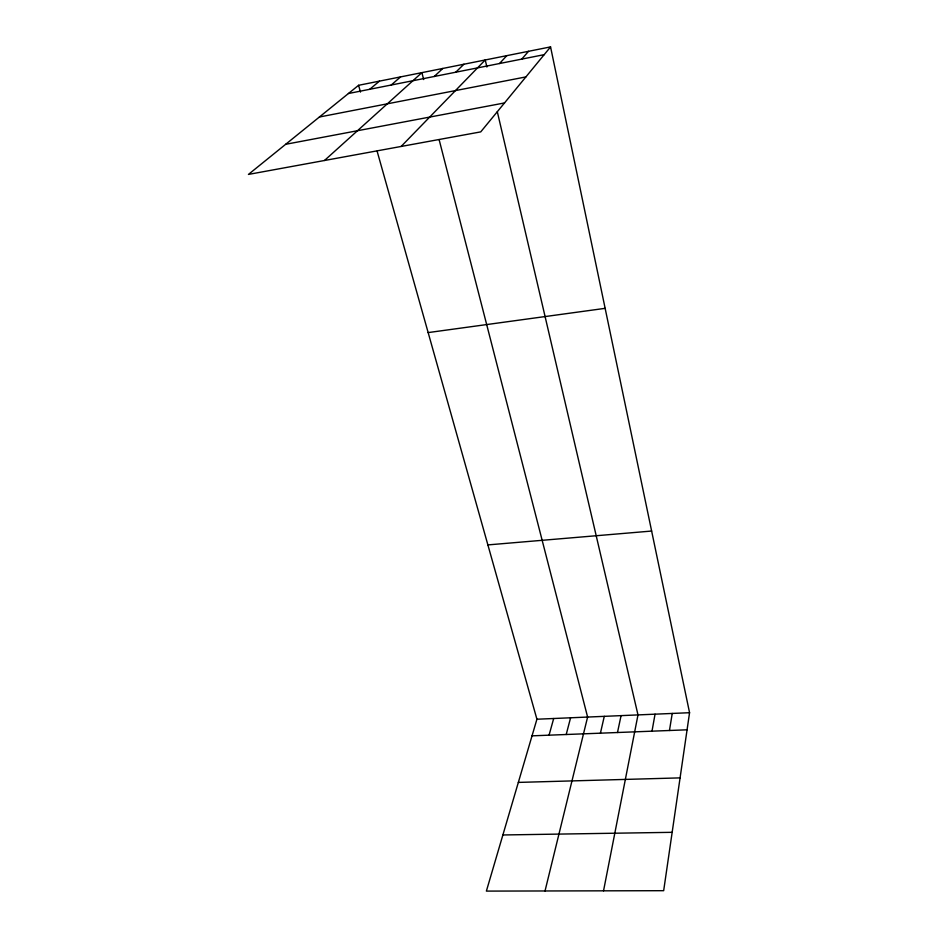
<?xml version="1.0" encoding="UTF-8"?>
<svg xmlns="http://www.w3.org/2000/svg" width="938" height="938" viewBox="0 0 938 938"><rect width="100%" height="100%" fill="white"/><g stroke="black" fill="none" stroke-linecap="round" stroke-linejoin="round"><path stroke-width="1.41" d="M550.559 46.9L480.737 131.883L248.441 174.421L358.586 85.299L550.559 46.9L689.559 712.704L663.67 890.69L486.376 891.1L536.923 719.223L377.123 151.182M669.462 730.503L672.229 713.443M652.004 731.171L655.041 714.181M603.533 890.83L637.992 714.908L497.316 111.728M617.485 732.519L621.073 715.624M600.426 733.176L604.283 716.351M545.025 890.959L587.61 717.054L439.172 139.832M566.212 734.513L570.585 717.781M549.058 735.169L553.69 718.508M521.739 59.117L528.563 51.297M499.52 63.526L506.79 55.659M401.124 146.457L485.239 59.962L486.892 67.02M455.774 72.214L463.911 64.23M434.247 76.482L442.795 68.451M324.478 160.492L421.889 72.636L423.671 79.554M391.205 85.03L400.573 76.904M369.701 89.298L379.468 81.125M348.432 93.519L544.181 54.662M319.412 117.004L525.901 76.916M285.668 144.3L504.515 102.946M428.15 332.591L605.139 308.344M487.877 544.908L651.64 531.049M536.923 719.223L689.559 712.704M532.034 735.838L687.073 729.811M518.339 782.409L680.073 777.883M502.885 834.972L672.159 832.323M358.586 85.299L360.497 92.088"/></g></svg>
